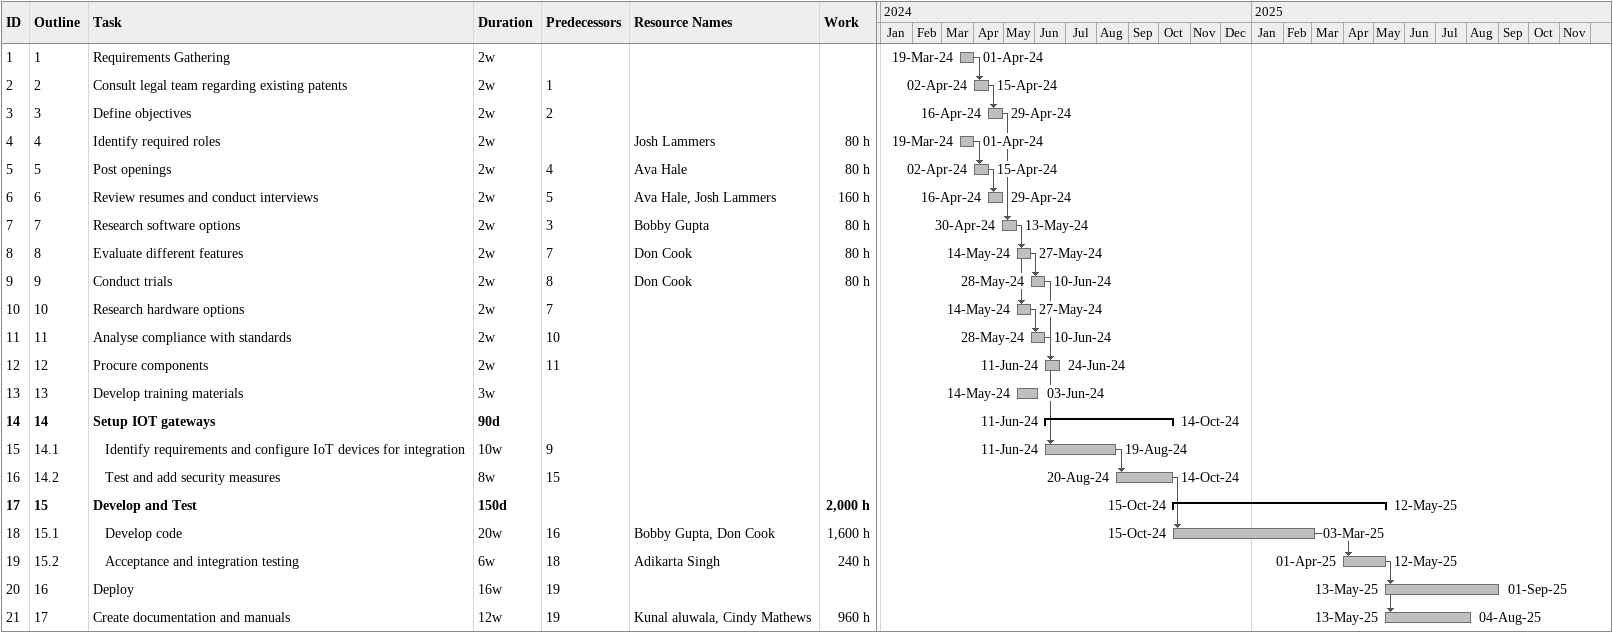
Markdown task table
| ID | WBS | Task | Duration | Start | Finish | Predecessors | Resources | Work (h) |
|---|---|---|---|---|---|---|---|---|
| 1 | 1 | Requirements Gathering | 2w | 2024-03-19 | 2024-04-01 |  |  |  |
| 2 | 2 | Consult legal team regarding existing patents | 2w | 2024-04-02 | 2024-04-15 | 1 |  |  |
| 3 | 3 | Define objectives | 2w | 2024-04-16 | 2024-04-29 | 2 |  |  |
| 4 | 4 | Identify required roles | 2w | 2024-03-19 | 2024-04-01 |  | Josh Lammers | 80 |
| 5 | 5 | Post openings | 2w | 2024-04-02 | 2024-04-15 | 4 | Ava Hale | 80 |
| 6 | 6 | Review resumes and conduct interviews | 2w | 2024-04-16 | 2024-04-29 | 5 | Ava Hale, Josh Lammers | 160 |
| 7 | 7 | Research software options | 2w | 2024-04-30 | 2024-05-13 | 3 | Bobby Gupta | 80 |
| 8 | 8 | Evaluate different features | 2w | 2024-05-14 | 2024-05-27 | 7 | Don Cook | 80 |
| 9 | 9 | Conduct trials | 2w | 2024-05-28 | 2024-06-10 | 8 | Don Cook | 80 |
| 10 | 10 | Research hardware options | 2w | 2024-05-14 | 2024-05-27 | 7 |  |  |
| 11 | 11 | Analyse compliance with standards | 2w | 2024-05-28 | 2024-06-10 | 10 |  |  |
| 12 | 12 | Procure components | 2w | 2024-06-11 | 2024-06-24 | 11 |  |  |
| 13 | 13 | Develop training materials | 3w | 2024-05-14 | 2024-06-03 |  |  |  |
| 14 | 14 | **Setup IOT gateways** | 90d | 2024-06-11 | 2024-10-14 |  |  |  |
| 15 | 14.1 | Identify requirements and configure IoT devices for integration | 10w | 2024-06-11 | 2024-08-19 | 9 |  |  |
| 16 | 14.2 | Test and add security measures | 8w | 2024-08-20 | 2024-10-14 | 15 |  |  |
| 17 | 15 | **Develop and Test** | 150d | 2024-10-15 | 2025-05-12 |  |  | 2000 |
| 18 | 15.1 | Develop code | 20w | 2024-10-15 | 2025-03-03 | 16 | Bobby Gupta, Don Cook | 1600 |
| 19 | 15.2 | Acceptance and integration testing | 6w | 2025-04-01 | 2025-05-12 | 18 | Adikarta Singh | 240 |
| 20 | 16 | Deploy | 16w | 2025-05-13 | 2025-09-01 | 19 |  |  |
| 21 | 17 | Create documentation and manuals | 12w | 2025-05-13 | 2025-08-04 | 19 | Kunal aluwala, Cindy Mathews | 960 |
